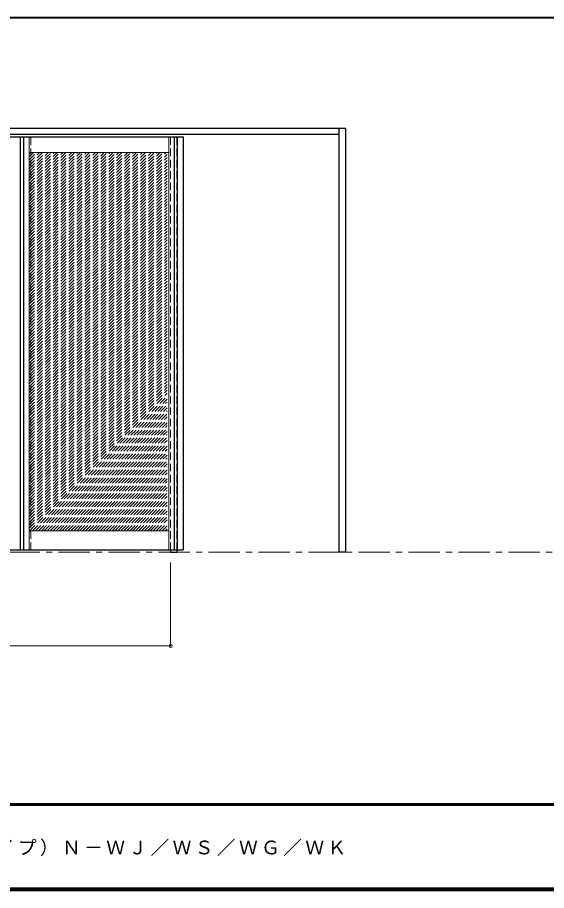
# Model space of a CAD drawing. Units: millimetres, scale not verified. Extents: x -6000 to 5700, y -4307 to 4260.
# Drawn here: x -2807 to -267, y -4205 to -16 of the extents above; entities that cross this region are included whole.
import ezdxf

# ---------------------------------------------------------------- set-up
doc = ezdxf.new("R2010")
doc.units = ezdxf.units.MM
doc.header["$LTSCALE"] = 30
doc.header["$PDMODE"] = 32
doc.header["$PDSIZE"] = 15
doc.linetypes.add('CHAIN1', pattern=[8, 5, -1, 1, -1])
doc.linetypes.add('DASHED1', pattern=[1.8, 1.2, -0.6])
for name, color, linetype, lineweight in [('0-1_通り芯', 7, 'CHAIN1', 18), ('0-2_扉', 4, 'DASHED1', 9), ('0-3_仕上げ', 3, 'Continuous', 25), ('0-4_枠', 3, 'Continuous', 25), ('0-B_寸法', 4, 'Continuous', 9), ('0-C_ハッチ', 4, 'DASHED1', 9), ('F-1_枠', 6, 'Continuous', 40)]:
    doc.layers.add(name, color=color, linetype=linetype, lineweight=lineweight)
doc.layers.add('F-A_文字', color=7, linetype='Continuous')
doc.styles.add('ＭＳ ゴシック', font='')
doc.styles.get('ＭＳ ゴシック').set_extended_font_data('MS Gothic')

msp = doc.modelspace()

# ---------------------------------------------------------------- linework, layer by layer
at = {"layer": '0-1_通り芯'}
msp.add_line((-5490, -2581.25), (5700, -2581.25), dxfattribs=at)
at = {"layer": '0-2_扉'}
msp.add_line((-2743, -2570.75), (-2743, -587.75), dxfattribs=at)
at = {"layer": '0-2_扉', "color": 3, "linetype": 'Continuous', "lineweight": 25}
msp.add_line((-4282, -2570.75), (-2011, -2570.75), dxfattribs=at)
msp.add_lwpolyline([(-4282, -587.75), (-2011, -587.75), (-2011, -2570.75)], dxfattribs=at)
at = {"layer": '0-3_仕上げ'}
for p, q in [((-2793.5, -587.75), (-2793.5, -2570.75)), ((-2778.5, -587.75), (-2778.5, -2570.75)), ((-2053.5, -2570.75), (-2053.5, -587.75)), ((-2038.5, -2570.75), (-2038.5, -587.75))]:
    msp.add_line(p, q, dxfattribs=at)
at = {"layer": '0-3_仕上げ', "color": 7, "lineweight": 18}
for p, q in [((-2751, -587.75), (-2751, -2570.75)), ((-2081, -2570.75), (-2081, -587.75)), ((-2081, -663.75), (-2751, -663.75)), ((-2081, -2478.75), (-2751, -2478.75))]:
    msp.add_line(p, q, dxfattribs=at)
at = {"layer": '0-4_枠'}
for p, q in [((-4282, -576.25), (-1262, -576.25)), ((-1262, -2581.25), (-1262, -546.25)), ((-2072, -2570.75), (-2072, -2581.25)), ((-2072, -2581.25), (-2042, -2581.25)), ((-2042, -2570.75), (-2042, -2581.25)), ((-1232, -2581.25), (-1262, -2581.25))]:
    msp.add_line(p, q, dxfattribs=at)
at = {"layer": '0-4_枠', "color": 4, "linetype": 'DASHED1', "lineweight": 9}
for p, q in [((-2072, -2570.75), (-2072, -576.25)), ((-2042, -2570.75), (-2042, -576.25))]:
    msp.add_line(p, q, dxfattribs=at)
at = {"layer": '0-4_枠'}
msp.add_lwpolyline([(-4312, -546.25), (-1232, -546.25), (-1232, -2581.25)], dxfattribs=at)
at = {"layer": '0-B_寸法'}
for p, q in [((-2072, -3031.25), (-2072, -2631.25)), ((-4282, -3031.25), (-2072, -3031.25))]:
    msp.add_line(p, q, dxfattribs=at)
at = {"layer": '0-B_寸法', "color": 7}
msp.add_point((-2072, -3031.25), dxfattribs=at)
at = {"layer": '0-C_ハッチ'}
for p, q in [((-2751, -684.55), (-2730.2, -663.75)), ((-2751, -698.69), (-2716.06, -663.75)), ((-2751, -726.98), (-2687.77, -663.75)), ((-2751, -741.12), (-2673.63, -663.75)), ((-2751, -712.83), (-2701.92, -663.75)), ((-2751, -670.41), (-2744.34, -663.75)), ((-2751, -755.26), (-2659.49, -663.75)), ((-2751, -769.4), (-2645.35, -663.75)), ((-2751, -797.69), (-2617.06, -663.75)), ((-2751, -811.83), (-2602.92, -663.75)), ((-2751, -783.54), (-2631.21, -663.75)), ((-2751, -825.97), (-2588.78, -663.75)), ((-2751, -840.11), (-2574.64, -663.75)), ((-2751, -868.4), (-2546.35, -663.75)), ((-2751, -882.54), (-2532.21, -663.75)), ((-2751, -854.25), (-2560.5, -663.75)), ((-2751, -896.68), (-2518.07, -663.75)), ((-2751, -910.82), (-2503.93, -663.75)), ((-2751, -939.11), (-2475.64, -663.75)), ((-2751, -953.25), (-2461.5, -663.75)), ((-2751, -924.97), (-2489.78, -663.75)), ((-2751, -967.39), (-2447.36, -663.75)), ((-2751, -981.53), (-2433.22, -663.75)), ((-2751, -1009.82), (-2404.93, -663.75)), ((-2751, -995.68), (-2419.07, -663.75)), ((-2751, -1023.96), (-2390.79, -663.75)), ((-2751, -1038.1), (-2376.65, -663.75)), ((-2751, -1052.24), (-2362.51, -663.75)), ((-2751, -1080.53), (-2334.22, -663.75)), ((-2751, -1094.67), (-2320.08, -663.75)), ((-2751, -1066.39), (-2348.36, -663.75)), ((-2751, -1108.81), (-2305.94, -663.75)), ((-2751, -1122.96), (-2291.8, -663.75)), ((-2751, -1151.24), (-2263.51, -663.75)), ((-2751, -1165.38), (-2249.37, -663.75)), ((-2751, -1137.1), (-2277.65, -663.75)), ((-2751, -1179.52), (-2235.23, -663.75)), ((-2751, -1193.67), (-2221.08, -663.75)), ((-2751, -1221.95), (-2192.8, -663.75)), ((-2751, -1236.09), (-2178.66, -663.75)), ((-2751, -1207.81), (-2206.94, -663.75)), ((-2751, -1250.23), (-2164.52, -663.75)), ((-2751, -1264.38), (-2150.37, -663.75)), ((-2751, -1292.66), (-2122.09, -663.75)), ((-2751, -1306.8), (-2107.95, -663.75)), ((-2751, -1278.52), (-2136.23, -663.75)), ((-2751, -1320.95), (-2093.81, -663.75)), ((-2751, -1335.09), (-2089, -673.09)), ((-2751, -1349.23), (-2089, -687.23)), ((-2751, -1363.37), (-2089, -701.37)), ((-2751, -1377.51), (-2089, -715.51)), ((-2751, -1391.66), (-2089, -729.66)), ((-2751, -1405.8), (-2089, -743.8)), ((-2751, -1419.94), (-2089, -757.94)), ((-2751, -1434.08), (-2089, -772.08)), ((-2751, -1448.22), (-2089, -786.22)), ((-2751, -1462.37), (-2089, -800.37)), ((-2751, -1476.51), (-2089, -814.51)), ((-2751, -1490.65), (-2089, -828.65)), ((-2751, -1504.79), (-2089, -842.79)), ((-2751, -1518.94), (-2089, -856.94)), ((-2751, -1533.08), (-2089, -871.08)), ((-2751, -1547.22), (-2089, -885.22)), ((-2751, -1561.36), (-2089, -899.36)), ((-2751, -1575.5), (-2089, -913.5)), ((-2751, -1589.65), (-2089, -927.65)), ((-2751, -1603.79), (-2089, -941.79)), ((-2751, -1617.93), (-2089, -955.93)), ((-2751, -1632.07), (-2089, -970.07)), ((-2751, -1646.21), (-2089, -984.21)), ((-2751, -1660.36), (-2089, -998.36)), ((-2751, -1674.5), (-2089, -1012.5)), ((-2751, -1688.64), (-2089, -1026.64)), ((-2751, -1702.78), (-2089, -1040.78)), ((-2751, -1716.93), (-2089, -1054.93)), ((-2751, -1731.07), (-2089, -1069.07)), ((-2751, -1745.21), (-2089, -1083.21)), ((-2751, -1759.35), (-2089, -1097.35)), ((-2751, -1773.49), (-2089, -1111.49)), ((-2751, -1787.64), (-2089, -1125.64)), ((-2751, -1801.78), (-2089, -1139.78)), ((-2751, -1815.92), (-2089, -1153.92)), ((-2751, -1830.06), (-2089, -1168.06)), ((-2751, -1844.2), (-2089, -1182.2)), ((-2751, -1858.35), (-2089, -1196.35)), ((-2751, -1872.49), (-2089, -1210.49)), ((-2751, -1886.63), (-2089, -1224.63)), ((-2751, -1900.77), (-2089, -1238.77)), ((-2751, -1914.91), (-2089, -1252.91)), ((-2751, -1929.06), (-2089, -1267.06)), ((-2751, -1943.2), (-2089, -1281.2)), ((-2751, -1957.34), (-2089, -1295.34)), ((-2751, -1971.48), (-2089, -1309.48)), ((-2751, -1985.63), (-2089, -1323.63)), ((-2751, -1999.77), (-2089, -1337.77)), ((-2751, -2013.91), (-2089, -1351.91)), ((-2751, -2028.05), (-2089, -1366.05)), ((-2751, -2042.19), (-2089, -1380.19)), ((-2751, -2056.34), (-2089, -1394.34)), ((-2751, -2070.48), (-2089, -1408.48)), ((-2751, -2084.62), (-2089, -1422.62)), ((-2751, -2098.76), (-2089, -1436.76)), ((-2751, -2112.9), (-2089, -1450.9)), ((-2751, -2127.05), (-2089, -1465.05)), ((-2751, -2141.19), (-2089, -1479.19)), ((-2751, -2155.33), (-2089, -1493.33)), ((-2751, -2169.47), (-2089, -1507.47)), ((-2751, -2183.62), (-2089, -1521.62)), ((-2751, -2197.76), (-2089, -1535.76)), ((-2751, -2211.9), (-2089, -1549.9)), ((-2751, -2226.04), (-2089, -1564.04)), ((-2751, -2240.18), (-2089, -1578.18)), ((-2751, -2254.33), (-2089, -1592.33)), ((-2751, -2268.47), (-2089, -1606.47)), ((-2751, -2282.61), (-2089, -1620.61)), ((-2751, -2296.75), (-2089, -1634.75)), ((-2751, -2310.89), (-2089, -1648.89)), ((-2751, -2325.04), (-2089, -1663.04)), ((-2751, -2339.18), (-2089, -1677.18)), ((-2751, -2353.32), (-2089, -1691.32)), ((-2751, -2367.46), (-2089, -1705.46)), ((-2751, -2381.61), (-2089, -1719.61)), ((-2751, -2395.75), (-2089, -1733.75)), ((-2751, -2409.89), (-2089, -1747.89)), ((-2751, -2424.03), (-2089, -1762.03)), ((-2751, -2438.17), (-2089, -1776.17)), ((-2751, -2452.32), (-2089, -1790.32)), ((-2751, -2466.46), (-2089, -1804.46)), ((-2749.15, -2478.75), (-2089, -1818.6)), ((-2735.01, -2478.75), (-2089, -1832.74)), ((-2720.87, -2478.75), (-2089, -1846.88)), ((-2706.72, -2478.75), (-2089, -1861.03)), ((-2692.58, -2478.75), (-2089, -1875.17)), ((-2678.44, -2478.75), (-2089, -1889.31)), ((-2664.3, -2478.75), (-2089, -1903.45)), ((-2650.16, -2478.75), (-2089, -1917.6)), ((-2636.01, -2478.75), (-2089, -1931.74)), ((-2621.87, -2478.75), (-2089, -1945.88)), ((-2607.73, -2478.75), (-2089, -1960.02)), ((-2593.59, -2478.75), (-2089, -1974.16)), ((-2579.44, -2478.75), (-2089, -1988.31)), ((-2565.3, -2478.75), (-2089, -2002.45)), ((-2551.16, -2478.75), (-2089, -2016.59)), ((-2537.02, -2478.75), (-2089, -2030.73)), ((-2522.88, -2478.75), (-2089, -2044.87)), ((-2508.73, -2478.75), (-2089, -2059.02)), ((-2494.59, -2478.75), (-2089, -2073.16)), ((-2480.45, -2478.75), (-2089, -2087.3)), ((-2466.31, -2478.75), (-2089, -2101.44)), ((-2452.17, -2478.75), (-2089, -2115.59)), ((-2438.02, -2478.75), (-2089, -2129.73)), ((-2423.88, -2478.75), (-2089, -2143.87)), ((-2409.74, -2478.75), (-2089, -2158.01)), ((-2395.6, -2478.75), (-2089, -2172.15)), ((-2381.45, -2478.75), (-2089, -2186.3)), ((-2367.31, -2478.75), (-2089, -2200.44)), ((-2353.17, -2478.75), (-2089, -2214.58)), ((-2339.03, -2478.75), (-2089, -2228.72)), ((-2324.89, -2478.75), (-2089, -2242.86)), ((-2310.74, -2478.75), (-2089, -2257.01)), ((-2296.6, -2478.75), (-2089, -2271.15)), ((-2282.46, -2478.75), (-2089, -2285.29)), ((-2268.32, -2478.75), (-2089, -2299.43)), ((-2254.18, -2478.75), (-2089, -2313.58)), ((-2240.03, -2478.75), (-2089, -2327.72)), ((-2225.89, -2478.75), (-2089, -2341.86)), ((-2211.75, -2478.75), (-2089, -2356)), ((-2197.61, -2478.75), (-2089, -2370.14)), ((-2183.46, -2478.75), (-2089, -2384.29)), ((-2169.32, -2478.75), (-2089, -2398.43)), ((-2155.18, -2478.75), (-2089, -2412.57)), ((-2141.04, -2478.75), (-2089, -2426.71)), ((-2126.9, -2478.75), (-2089, -2440.85)), ((-2112.75, -2478.75), (-2089, -2455)), ((-2098.61, -2478.75), (-2089, -2469.14))]:
    msp.add_line(p, q, dxfattribs=at)
at = {"layer": 'F-1_枠'}
for p, q in [((-6000, -15.5), (5700, -15.5)), ((5700, -3790), (-6000, -3790)), ((5700, -3795), (-6000, -3795)), ((5700, -4195), (-6000, -4195)), ((5700, -4200), (-6000, -4200)), ((5700, -4205), (-6000, -4205))]:
    msp.add_line(p, q, dxfattribs=at)

# ---------------------------------------------------------------- texts
at = {"layer": 'F-A_文字', "insert": (-5247.55, -4040), "char_height": 65.98, "attachment_point": 7, "style": 'ＭＳ ゴシック'}
msp.add_mtext('\\T1.18;ピノアース\u3000H20\\~３枚引き込み戸（上吊り連動タイプ）Ｎ－ＷＪ／ＷＳ／ＷＧ／ＷＫ', dxfattribs=at)

doc.saveas('drawing.dxf')
